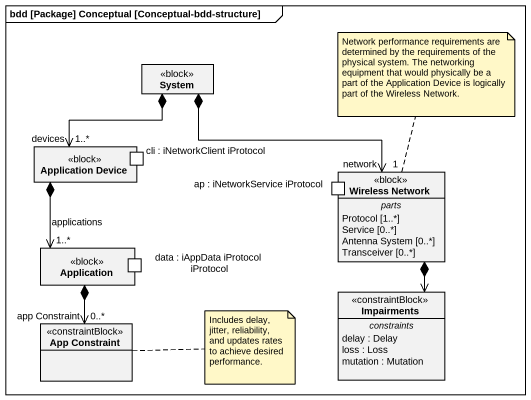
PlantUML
@startuml
mainframe bdd [Package] Conceptual [Conceptual-bdd-structure]
allowmixing
hide circle
hide empty members
class System <<block>>
rectangle "Application Device" as Application_Device <<block>> {
  port "cli : iNetworkClient iProtocol" as cli_iNetworkClient_iProtocol
}
class "Wireless Network" as Wireless_Network <<block>> {
  -- parts --
  Protocol [1..*]
  Service [0..*]
  Antenna System [0..*]
  Transceiver [0..*]
  -- ports --
  ap : iNetworkService iProtocol
}
rectangle Application <<block>> {
  port "data : iAppData iProtocol iProtocol" as data_iAppData_iProtocol
}
class Impairments <<constraintBlock>> {
  -- constraints --
  delay : Delay
  loss : Loss
  mutation : Mutation
}
class "App Constraint" as App_Constraint <<constraintBlock>>
System *--> "devices\n1..*" Application_Device
System *--> "network\n1" Wireless_Network
Application_Device *--> "applications\n1..*" Application
Wireless_Network *--> Impairments
Application *--> "app Constraint\n0..*" App_Constraint
note top of Wireless_Network : Network performance requirements are determined by the requirements of the physical system. The networking equipment that would physically be a part of the Application Device is logically part of the Wireless Network.
note right of App_Constraint : Includes delay, jitter, reliability, and updates rates to achieve desired performance.
@enduml
